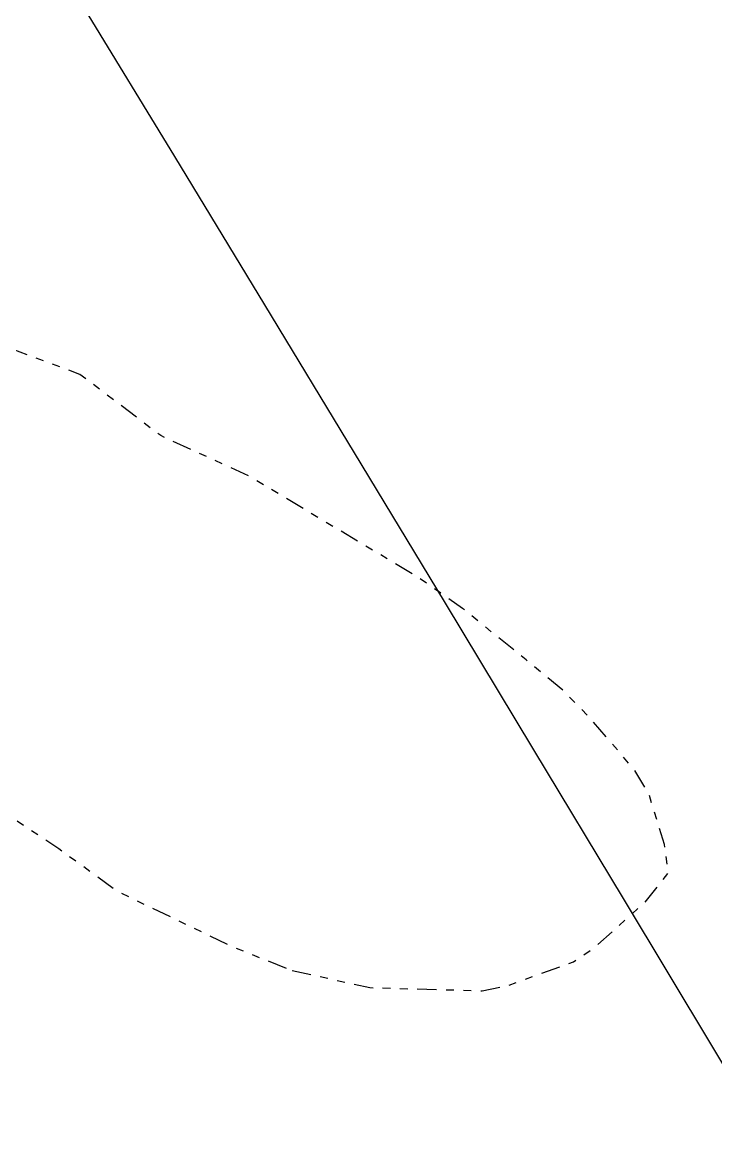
# Model space of a CAD drawing. Header units: feet. Extents: x 2175025 to 2179063, y 467811 to 470338.
# Drawn here: x 2176234.47 to 2176243.47, y 469789.15 to 469803.68 of the extents above; entities that cross this region are included whole.
import ezdxf

# ---------------------------------------------------------------- set-up
doc = ezdxf.new("R2010")
doc.units = ezdxf.units.FT
doc.header["$LTSCALE"] = 0.5
doc.header["$MEASUREMENT"] = 0
doc.linetypes.add('DIVIDE', pattern=[1.25, 0.5, -0.25, 0, -0.25, 0, -0.25])
doc.layers.add('EC', color=35, linetype='DIVIDE')
doc.layers.add('Road Bush Tollway Approximate', color=4, linetype='CONTINUOUS')

msp = doc.modelspace()

# ---------------------------------------------------------------- linework, layer by layer
at = {"layer": 'EC', "color": 43, "elevation": 436, "flags": 128}
msp.add_lwpolyline([(2176237.97, 469791.38), (2176238.981, 469791.157), (2176240.153, 469791.124), (2176240.439, 469791.116), (2176240.766, 469791.183), (2176241.625, 469791.492), (2176241.897, 469791.678), (2176242.553, 469792.265), (2176242.856, 469792.645), (2176242.805, 469793.012), (2176242.6, 469793.677), (2176242.407, 469793.99), (2176241.853, 469794.64), (2176241.484, 469795.016), (2176241.007, 469795.41), (2176240.184, 469796.077), (2176239.603, 469796.483), (2176238.435, 469797.179), (2176237.41, 469797.795), (2176236.264, 469798.319), (2176235.216, 469799.113), (2176234.348, 469799.436), (2176233.341, 469800.594), (2176232.426, 469800.349), (2176231.658, 469799.683), (2176231.263, 469799.624), (2176231.065, 469799.519), (2176230.725, 469799.009), (2176230.809, 469798.283), (2176231.138, 469797.323), (2176231.988, 469795.63), (2176232.366, 469795.209), (2176233.7, 469793.785), (2176234.942, 469792.961), (2176235.715, 469792.401), (2176237.206, 469791.684)], close=True, dxfattribs=at)
at = {"layer": 'Road Bush Tollway Approximate', "color": 7}
for centre, radius, start, end in [((2174448.305, 468713.035, -18.307), 2093.6, 30.539066, 46.28453), ((2173710.799, 468084.011, -18.307), 2864.497, 17.026885, 36.837241), ((2174160.322, 468447.702, -18.307), 2417.512, 21.071371, 34.016959)]:
    msp.add_arc(centre, radius, start, end, dxfattribs=at)

doc.saveas('drawing.dxf')
